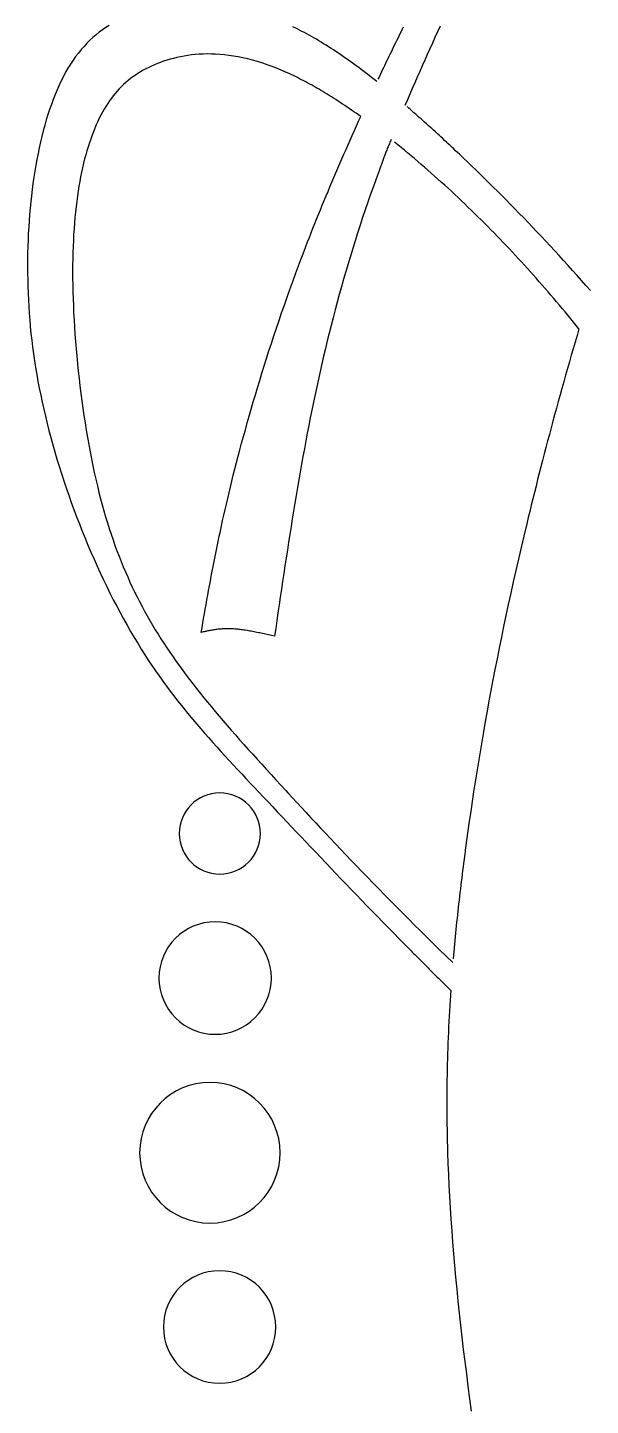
# Model space of a CAD drawing. Extents: x 13 to 113, y 0 to 127.
# Drawn here: x 37.63 to 43.3, y 71.85 to 85.71 of the extents above; entities that cross this region are included whole.
import ezdxf

# ---------------------------------------------------------------- set-up
doc = ezdxf.new("R2010")
doc.units = 0
doc.layers.add('Layer_1', color=7, linetype='CONTINUOUS')

msp = doc.modelspace()

# ---------------------------------------------------------------- linework, layer by layer
at = {"layer": 'Layer_1', "color": 7}
for points in [[(38.452176, 85.728986), (38.41849, 85.70728), (38.385398, 85.684301), (38.352826, 85.660022), (38.32085, 85.634411), (38.289469, 85.607432), (38.258756, 85.579062), (38.228639, 85.549264), (38.199191, 85.518017), (38.170487, 85.485282), (38.142452, 85.45103), (38.11516, 85.415231), (38.088612, 85.377856), (38.062808, 85.338867), (38.037822, 85.29825), (38.014397, 85.257476), (37.991716, 85.215267), (37.969705, 85.17166), (37.948437, 85.126707), (37.927912, 85.080453), (37.908057, 85.03295), (37.888946, 84.984234), (37.870503, 84.934358), (37.852805, 84.883367), (37.835776, 84.831305), (37.81949, 84.778217), (37.803874, 84.724154), (37.789001, 84.669162), (37.774797, 84.613286), (37.761263, 84.556568), (37.748398, 84.499055), (37.736203, 84.440806), (37.724676, 84.381851), (37.713894, 84.322248), (37.703706, 84.262036), (37.694261, 84.201266), (37.685412, 84.139975), (37.677232, 84.078224), (37.669721, 84.016048), (37.663029, 83.953501), (37.65708, 83.890619), (37.651874, 83.827454), (37.646669, 83.764052), (37.642207, 83.700464), (37.638489, 83.636726), (37.635514, 83.570684), (37.633283, 83.50453), (37.631796, 83.438257), (37.631052, 83.371858), (37.630747, 83.305332), (37.631164, 83.238672), (37.632651, 83.171872), (37.634138, 83.104929), (37.636369, 83.037831), (37.639344, 82.970576), (37.643062, 82.903158), (37.647524, 82.835569), (37.652729, 82.767809), (37.658678, 82.699863), (37.665371, 82.631731), (37.673179, 82.563405), (37.681731, 82.494887), (37.691027, 82.426167), (37.70114, 82.357232), (37.711997, 82.288089), (37.723672, 82.218722), (37.736091, 82.149125), (37.749328, 82.079298), (37.763383, 82.00924), (37.778255, 81.938929), (37.793872, 81.868372), (37.81038, 81.797563), (37.827633, 81.726494), (37.845778, 81.655157), (37.86474, 81.583545), (37.884521, 81.511657), (37.90512, 81.439539), (37.926537, 81.367235), (37.948771, 81.29479), (37.97175, 81.222256), (37.995472, 81.14967), (38.019937, 81.077091), (38.045072, 81.004556), (38.070876, 80.932111), (38.09735, 80.859807), (38.124493, 80.787689), (38.152305, 80.715802), (38.180712, 80.644197), (38.209714, 80.57292), (38.23931, 80.502014), (38.269428, 80.431524), (38.300065, 80.361504), (38.331224, 80.291996), (38.362903, 80.223038), (38.395102, 80.154691), (38.427748, 80.086997), (38.46084, 80.019996), (38.494378, 79.953745), (38.528288, 79.888283), (38.562644, 79.823661), (38.597297, 79.759923), (38.632322, 79.697108), (38.66772, 79.635275), (38.703414, 79.574468), (38.739406, 79.514731), (38.775696, 79.456103), (38.811018, 79.400442), (38.846639, 79.345733), (38.882556, 79.29193), (38.918697, 79.238991), (38.955135, 79.186862), (38.991797, 79.135506), (39.028755, 79.08488), (39.066012, 79.034929), (39.103565, 78.985619), (39.141342, 78.936896), (39.179416, 78.888716), (39.217788, 78.841041), (39.256457, 78.79382), (39.295424, 78.747008), (39.334688, 78.70056), (39.374249, 78.654433), (39.414108, 78.60858), (39.454264, 78.56295), (39.494718, 78.517507), (39.53547, 78.472204), (39.576518, 78.426991), (39.617865, 78.38183), (39.659508, 78.336669), (39.701524, 78.291463), (39.743837, 78.246168), (39.786447, 78.200747), (39.829355, 78.15514), (39.87256, 78.10931), (39.916137, 78.063219), (39.960012, 78.016809), (40.005746, 77.968427), (40.051851, 77.919675), (40.098329, 77.870557), (40.145103, 77.821068), (40.19225, 77.77123), (40.239768, 77.721034), (40.287584, 77.670497), (40.335772, 77.619625), (40.384331, 77.568433), (40.433263, 77.516913), (40.482491, 77.465082), (40.532092, 77.412938), (40.582064, 77.360497), (40.632334, 77.307765), (40.682976, 77.254744), (40.733989, 77.201448), (40.7853, 77.147876), (40.836983, 77.094037), (40.889038, 77.039945), (40.94139, 76.9856), (40.994114, 76.931009), (41.047209, 76.876181), (41.100603, 76.821122), (41.154367, 76.76584), (41.208504, 76.710342), (41.263013, 76.654636), (41.317819, 76.59873), (41.372997, 76.542622), (41.428546, 76.486329), (41.484394, 76.429857), (41.491086, 76.423165), (41.5041, 76.410017), (41.517114, 76.396862), (41.530202, 76.3837), (41.54329, 76.37053), (41.556378, 76.357353), (41.56954, 76.344168), (41.582702, 76.330976), (41.595865, 76.317776), (41.609027, 76.304569), (41.622264, 76.291355), (41.635501, 76.278133), (41.648737, 76.264911), (41.661974, 76.251682), (41.675211, 76.238445), (41.688522, 76.225201), (41.701833, 76.211957), (41.715144, 76.198705), (41.728455, 76.185446), (41.741766, 76.172187), (41.755152, 76.158921), (41.768537, 76.145647), (41.781923, 76.132373), (41.795308, 76.119099), (41.808768, 76.105817), (41.822228, 76.092529), (41.835688, 76.07924), (41.849148, 76.065951), (41.862682, 76.052662), (41.876216, 76.039366), (41.88975, 76.02607)], [(41.147489, 85.163989), (41.121015, 85.184885), (41.094691, 85.205514), (41.06844, 85.225874), (41.042264, 85.245967), (41.016163, 85.265785), (40.99021, 85.285336), (40.964331, 85.304611), (40.938527, 85.323611), (40.912797, 85.342335), (40.887216, 85.360785), (40.861709, 85.378952), (40.836277, 85.396837), (40.810919, 85.414438), (40.785635, 85.431758), (40.7605, 85.448794), (40.73544, 85.465541), (40.710453, 85.481998), (40.685541, 85.498165), (40.660778, 85.514041), (40.63609, 85.52962), (40.611475, 85.544902), (40.586935, 85.559886), (40.56247, 85.574573), (40.538078, 85.588963), (40.513761, 85.603047), (40.489593, 85.616834), (40.465425, 85.630316), (40.441405, 85.643486), (40.41746, 85.656351), (40.393515, 85.668904), (40.346294, 85.692901), (40.300932, 85.714957)], [(41.412975, 85.712821), (41.401671, 85.689887), (41.390368, 85.666953), (41.379065, 85.644027), (41.367762, 85.6211), (41.356533, 85.598181), (41.345304, 85.575263), (41.334075, 85.552351), (41.32292, 85.529447), (41.311766, 85.506543), (41.300611, 85.483646), (41.289531, 85.460757), (41.278451, 85.437876), (41.267371, 85.415001), (41.25629, 85.392135), (41.245285, 85.369275), (41.234279, 85.346423), (41.223273, 85.323571), (41.212341, 85.300727), (41.20141, 85.27789), (41.190478, 85.25506), (41.179621, 85.232245), (41.168764, 85.209438), (41.157907, 85.186638)], [(41.433276, 84.927296), (41.457519, 84.984355), (41.48191, 85.041414), (41.506524, 85.098474), (41.531287, 85.155518), (41.556274, 85.212555), (41.581408, 85.269562), (41.606767, 85.326547), (41.632273, 85.383495), (41.657929, 85.440405), (41.683659, 85.497271), (41.709537, 85.554085), (41.735639, 85.61084), (41.761815, 85.667535), (41.78814, 85.724155)], [(40.984305, 84.812672), (40.961252, 84.829055), (40.938274, 84.845251), (40.91537, 84.861254), (40.892466, 84.877064), (40.869711, 84.89268), (40.846955, 84.908103), (40.824274, 84.923326), (40.801742, 84.938347), (40.77921, 84.953168), (40.756827, 84.96778), (40.734443, 84.982185), (40.712208, 84.996381), (40.690048, 85.010368), (40.667962, 85.024141), (40.64595, 85.037697), (40.624087, 85.051038), (40.602299, 85.064156), (40.580585, 85.07705), (40.558945, 85.089722), (40.537454, 85.10217), (40.516037, 85.114388), (40.494769, 85.126368), (40.473575, 85.138118), (40.45253, 85.149637), (40.43156, 85.16091), (40.410738, 85.171946), (40.38999, 85.182743), (40.369392, 85.193296), (40.348867, 85.203602), (40.328492, 85.213664), (40.271083, 85.24094), (40.214715, 85.266239), (40.159314, 85.289611), (40.10488, 85.311103), (40.051412, 85.330764), (39.998837, 85.348641), (39.947229, 85.364786), (39.896587, 85.379242), (39.846838, 85.392055), (39.797981, 85.403284), (39.750091, 85.412966), (39.703093, 85.421161), (39.656987, 85.427928), (39.611774, 85.433282), (39.567379, 85.437298), (39.523876, 85.439975), (39.481266, 85.441388), (39.439474, 85.441633), (39.398499, 85.440741), (39.358417, 85.438733), (39.319153, 85.435684), (39.280633, 85.431594), (39.24293, 85.426537), (39.206046, 85.420588), (39.169979, 85.413747), (39.134657, 85.406102), (39.100078, 85.397692), (39.066316, 85.38856), (39.033299, 85.378759), (39.001025, 85.368333), (38.969421, 85.357305), (38.93856, 85.345682), (38.908368, 85.333464), (38.87892, 85.320629), (38.850141, 85.307161), (38.822032, 85.293055), (38.794591, 85.278293), (38.767821, 85.26287), (38.741719, 85.246763), (38.716212, 85.229964), (38.691375, 85.212467), (38.667132, 85.194247), (38.643484, 85.1753), (38.620432, 85.155608), (38.597974, 85.135166), (38.576037, 85.11395), (38.554694, 85.091953), (38.533872, 85.069168), (38.513571, 85.045572), (38.49379, 85.021159), (38.47453, 84.995912), (38.45579, 84.969825), (38.437571, 84.942883), (38.419798, 84.915071), (38.402472, 84.886374), (38.385665, 84.856778), (38.369231, 84.826274), (38.353317, 84.794855), (38.337775, 84.762499), (38.322679, 84.729199), (38.307955, 84.69494), (38.293678, 84.659714), (38.279772, 84.623513), (38.266312, 84.586332), (38.253298, 84.548161), (38.240656, 84.508993), (38.228461, 84.468822), (38.216711, 84.427647), (38.205408, 84.385453), (38.194551, 84.342233), (38.184214, 84.297986), (38.174324, 84.252699), (38.16488, 84.20637), (38.155956, 84.158993), (38.147553, 84.110553), (38.139596, 84.061049), (38.13216, 84.010474), (38.125467, 83.958821), (38.118774, 83.906082), (38.112825, 83.85225), (38.10762, 83.797318), (38.103158, 83.741277), (38.098696, 83.684121), (38.094978, 83.62585), (38.092003, 83.566448), (38.089029, 83.505909), (38.086798, 83.444232), (38.08531, 83.381402), (38.084567, 83.317419), (38.084262, 83.252269), (38.084567, 83.185966), (38.08531, 83.118571), (38.086798, 83.050156), (38.089029, 82.980797), (38.092003, 82.910575), (38.094978, 82.839565), (38.098696, 82.767842), (38.103158, 82.695478), (38.108363, 82.622557), (38.113569, 82.549153), (38.119518, 82.475339), (38.126211, 82.401191), (38.133647, 82.326792), (38.141306, 82.252214), (38.149486, 82.177532), (38.158187, 82.102823), (38.167408, 82.028166), (38.17715, 81.953633), (38.187412, 81.879307), (38.198195, 81.805256), (38.209498, 81.731561), (38.221322, 81.658298), (38.233666, 81.585548), (38.246457, 81.513378), (38.259768, 81.44187), (38.273599, 81.371098), (38.287877, 81.301137), (38.302676, 81.232068), (38.31792, 81.163965), (38.333611, 81.096904), (38.349822, 81.030951), (38.365959, 80.968225), (38.382542, 80.906488), (38.399571, 80.845718), (38.417047, 80.785878), (38.434969, 80.726952), (38.453336, 80.668904), (38.47215, 80.611711), (38.491411, 80.55535), (38.511117, 80.499786), (38.53127, 80.444995), (38.551868, 80.390955), (38.572913, 80.337636), (38.594479, 80.285009), (38.61649, 80.233051), (38.638948, 80.181732), (38.661852, 80.131031), (38.685277, 80.080917), (38.709148, 80.031361), (38.733465, 79.982341), (38.758302, 79.933826), (38.783586, 79.885794), (38.809315, 79.838217), (38.835566, 79.791063), (38.862262, 79.74431), (38.88948, 79.697937), (38.917143, 79.651906), (38.945327, 79.606194), (38.973957, 79.560773), (39.003107, 79.515627), (39.032704, 79.470719), (39.063862, 79.424472), (39.095541, 79.378411), (39.127815, 79.332514), (39.16061, 79.28675), (39.193925, 79.241083), (39.227834, 79.195484), (39.262265, 79.149914), (39.29729, 79.104343), (39.33291, 79.058744), (39.369125, 79.013069), (39.405935, 78.967299), (39.44334, 78.921401), (39.481415, 78.875333), (39.520084, 78.829071), (39.559348, 78.782579), (39.599281, 78.735827), (39.639884, 78.688784), (39.681081, 78.641415), (39.722948, 78.59368), (39.765484, 78.54556), (39.808689, 78.497008), (39.852638, 78.448009), (39.897256, 78.398513), (39.942544, 78.348496), (39.988575, 78.297921), (40.035276, 78.246759), (40.08272, 78.194979), (40.130907, 78.142546), (40.179839, 78.089428), (40.229514, 78.035588), (40.252194, 78.011011), (40.297259, 77.962229), (40.342918, 77.912851), (40.389247, 77.862886), (40.43617, 77.812348), (40.483763, 77.761223), (40.532025, 77.709526), (40.580882, 77.657256), (40.630408, 77.604413), (40.680678, 77.551012), (40.731617, 77.497046), (40.783226, 77.442515), (40.835578, 77.387434), (40.888673, 77.331803), (40.942513, 77.275621), (40.997096, 77.218889), (41.052422, 77.161621), (41.108493, 77.103811), (41.165381, 77.045465), (41.223013, 76.986584), (41.281462, 76.927175), (41.34073, 76.867245), (41.400816, 76.806788), (41.46172, 76.745809), (41.523516, 76.684318), (41.586131, 76.622314), (41.649637, 76.559796), (41.714036, 76.49678), (41.779253, 76.433259), (41.845362, 76.369239), (41.912439, 76.304728)], [(41.291219, 84.581394), (41.286757, 84.570834), (41.282295, 84.560282), (41.277834, 84.54973), (41.273372, 84.539178), (41.26891, 84.528625), (41.264448, 84.518073), (41.259986, 84.507528), (41.255524, 84.496984), (41.251063, 84.486439), (41.246601, 84.475902), (41.242139, 84.465357), (41.237677, 84.454819), (41.233215, 84.444282), (41.229497, 84.433745), (41.225779, 84.423215), (41.222061, 84.412685), (41.218343, 84.402155), (41.214624, 84.391625), (41.210906, 84.381095), (41.207188, 84.370573), (41.20347, 84.36005), (41.199752, 84.349528), (41.196033, 84.339013), (41.192315, 84.328498), (41.188597, 84.31799), (41.184879, 84.307483), (41.181161, 84.296975), (41.177443, 84.286467), (41.173724, 84.275967), (41.170006, 84.265467), (41.14093, 84.186979), (41.112449, 84.108624), (41.084562, 84.030392), (41.057196, 83.952275), (41.030425, 83.87427), (41.004101, 83.796366), (40.978297, 83.71856), (40.953013, 83.64084), (40.92825, 83.563199), (40.904007, 83.485636), (40.880211, 83.408137), (40.856935, 83.330697), (40.834105, 83.253312), (40.811722, 83.175969), (40.789785, 83.098663), (40.768293, 83.021388), (40.747248, 82.94414), (40.72665, 82.866905), (40.706423, 82.789679), (40.686642, 82.712456), (40.667233, 82.635226), (40.648196, 82.557983), (40.629531, 82.480724), (40.611237, 82.403433), (40.593316, 82.326111), (40.575766, 82.248747), (40.558513, 82.171332), (40.541633, 82.093865), (40.52505, 82.016332), (40.508764, 81.938732), (40.49285, 81.861051), (40.47716, 81.783296), (40.461766, 81.705463), (40.44667, 81.627561), (40.431798, 81.549591), (40.417222, 81.47155), (40.40287, 81.393447), (40.388741, 81.315283), (40.374835, 81.237063), (40.361152, 81.158784), (40.347692, 81.080455), (40.334456, 81.002074), (40.321368, 80.923645), (40.308428, 80.845172), (40.295712, 80.766659), (40.283145, 80.688104), (40.270726, 80.609514), (40.258382, 80.530888), (40.246186, 80.452233), (40.234065, 80.373547), (40.222092, 80.294839), (40.210194, 80.216111), (40.19837, 80.137357), (40.186621, 80.058586), (40.174945, 79.979804), (40.163345, 79.901008), (40.151744, 79.822202), (40.140218, 79.743392), (40.128691, 79.664576), (40.117165, 79.585759), (40.102218, 79.58918), (40.087271, 79.592601), (40.072398, 79.595947), (40.057525, 79.599293), (40.042652, 79.60264), (40.02778, 79.605986), (40.012981, 79.609258), (39.998183, 79.612456), (39.983459, 79.615653), (39.968809, 79.618777), (39.954234, 79.621826), (39.939659, 79.6248), (39.925158, 79.6277), (39.910731, 79.630526), (39.896453, 79.633278), (39.88225, 79.635955), (39.868121, 79.638557), (39.854066, 79.641011), (39.84016, 79.643391), (39.826328, 79.645622), (39.812645, 79.647779), (39.799037, 79.649786), (39.785577, 79.651645), (39.772266, 79.653356), (39.759104, 79.654917), (39.74609, 79.65633), (39.733225, 79.657595), (39.720509, 79.65871), (39.707941, 79.659602), (39.695597, 79.660346), (39.683401, 79.660907), (39.671354, 79.661287), (39.659456, 79.6615), (39.647707, 79.661548), (39.636106, 79.661432), (39.624654, 79.661168), (39.613351, 79.660754), (39.602196, 79.660204), (39.59119, 79.659515), (39.580259, 79.658697), (39.569476, 79.65773), (39.558768, 79.656689), (39.548208, 79.655499), (39.537723, 79.654235), (39.527312, 79.652896), (39.516975, 79.651409), (39.506788, 79.649847), (39.4966, 79.648211), (39.486561, 79.646501), (39.476522, 79.644716), (39.466557, 79.642932), (39.456666, 79.641072), (39.44685, 79.639139), (39.437034, 79.637206), (39.427293, 79.635198), (39.417551, 79.63319), (39.407809, 79.631108), (39.398142, 79.629026), (39.388401, 79.626943), (39.378733, 79.624861), (39.387136, 79.672789), (39.395242, 79.719147), (39.403422, 79.765565), (39.411602, 79.812072), (39.419856, 79.858698), (39.428185, 79.905458), (39.436588, 79.952396), (39.445066, 79.999535), (39.453692, 80.046912), (39.462467, 80.094542), (39.47139, 80.142462), (39.480463, 80.190695), (39.489684, 80.239276), (39.499128, 80.28823), (39.508721, 80.337585), (39.518611, 80.387372), (39.528725, 80.437619), (39.539061, 80.48835), (39.549621, 80.539602), (39.560478, 80.591396), (39.571633, 80.643763), (39.583085, 80.69674), (39.594834, 80.750341), (39.606955, 80.804604), (39.619449, 80.859559), (39.632239, 80.915228), (39.645401, 80.97164), (39.65901, 81.028833), (39.67299, 81.086829), (39.687417, 81.145658), (39.702215, 81.205343), (39.718055, 81.268002), (39.73434, 81.33159), (39.751147, 81.396086), (39.768399, 81.461459), (39.786172, 81.527687), (39.804391, 81.594748), (39.823131, 81.66262), (39.842317, 81.731273), (39.862023, 81.800684), (39.882176, 81.870831), (39.902849, 81.941685), (39.923968, 82.013223), (39.945608, 82.08543), (39.967694, 82.158269), (39.9903, 82.231725), (40.013427, 82.305769), (40.037001, 82.380379), (40.061095, 82.45553), (40.085635, 82.531201), (40.110695, 82.60736), (40.136202, 82.683989), (40.162229, 82.761064), (40.188777, 82.838557), (40.215771, 82.916447), (40.243286, 82.994708), (40.271321, 83.073317), (40.299802, 83.152248), (40.328804, 83.231478), (40.358252, 83.310984), (40.388221, 83.390737), (40.39707, 83.413954), (40.414545, 83.459665), (40.432169, 83.505451), (40.449942, 83.551303), (40.467864, 83.59723), (40.485934, 83.643224), (40.504154, 83.689293), (40.522521, 83.735428), (40.541038, 83.78163), (40.559703, 83.827899), (40.578592, 83.874228), (40.597554, 83.920616), (40.616666, 83.967071), (40.635926, 84.013585), (40.655409, 84.060159), (40.674967, 84.106793), (40.694673, 84.153486), (40.714528, 84.200231), (40.734532, 84.247028), (40.754685, 84.293884), (40.774986, 84.340786), (40.795436, 84.387746), (40.815961, 84.434752), (40.836634, 84.481809), (40.857456, 84.528911), (40.878426, 84.576058), (40.899471, 84.623256), (40.920665, 84.670492), (40.942007, 84.717772), (40.963424, 84.765098), (40.984989, 84.81246)], [(43.297247, 83.061401), (43.252257, 83.112972), (43.207267, 83.164156), (43.162277, 83.214947), (43.117287, 83.26535), (43.072297, 83.315353), (43.027307, 83.364961), (42.982391, 83.414174), (42.937475, 83.462987), (42.892634, 83.511398), (42.847867, 83.559407), (42.803174, 83.607014), (42.758556, 83.654221), (42.714012, 83.70101), (42.669543, 83.747398), (42.625148, 83.793377), (42.580901, 83.83894), (42.536729, 83.884094), (42.492706, 83.928831), (42.448831, 83.973152), (42.405105, 84.017056), (42.361528, 84.060544), (42.3181, 84.103608), (42.274895, 84.146248), (42.231838, 84.188472), (42.189005, 84.230264), (42.14632, 84.271633), (42.103858, 84.31257), (42.06162, 84.353083), (42.019604, 84.393165), (41.977812, 84.432816), (41.958998, 84.450648), (41.940184, 84.468384), (41.921444, 84.486038), (41.902704, 84.503603), (41.884039, 84.521071), (41.865448, 84.538457), (41.846932, 84.555747), (41.828415, 84.572947), (41.809973, 84.590051), (41.791531, 84.607065), (41.773163, 84.62399), (41.754869, 84.640819), (41.736576, 84.657551), (41.718357, 84.674193), (41.700138, 84.690739), (41.681993, 84.707188), (41.663922, 84.723548), (41.645852, 84.739812), (41.627856, 84.755978), (41.609934, 84.772048), (41.592013, 84.788022), (41.574165, 84.803898), (41.556393, 84.819678), (41.53862, 84.835362), (41.520921, 84.850948), (41.503222, 84.866431), (41.485598, 84.881817), (41.468048, 84.897106), (41.450499, 84.912291)], [(43.18147, 82.677287), (43.153881, 82.711465), (43.126069, 82.745605), (43.098183, 82.779701), (43.070148, 82.813752), (43.041964, 82.847759), (43.013631, 82.881713), (42.98515, 82.915616), (42.95652, 82.949466), (42.927741, 82.983257), (42.898888, 83.016981), (42.869886, 83.050638), (42.840735, 83.084228), (42.811436, 83.117751), (42.781988, 83.1512), (42.752466, 83.184574), (42.722795, 83.21786), (42.693049, 83.251063), (42.663155, 83.284185), (42.633112, 83.317217), (42.602995, 83.350153), (42.572729, 83.382992), (42.542388, 83.415734), (42.511899, 83.448372), (42.481261, 83.480914), (42.450549, 83.513344), (42.419763, 83.545662), (42.388827, 83.577869), (42.357818, 83.609957), (42.326659, 83.641926), (42.295426, 83.673776), (42.262706, 83.70689), (42.229912, 83.73987), (42.196969, 83.772702), (42.163951, 83.805377), (42.130785, 83.837897), (42.097619, 83.870252), (42.064304, 83.902437), (42.030989, 83.934443), (41.997525, 83.966271), (41.964062, 83.997905), (41.930524, 84.029346), (41.896911, 84.060586), (41.863299, 84.091611), (41.829687, 84.122427), (41.796, 84.153028), (41.762313, 84.183398), (41.728552, 84.213537), (41.694791, 84.243439), (41.66103, 84.273095), (41.627269, 84.302499), (41.593507, 84.331649), (41.559821, 84.36054), (41.526134, 84.389155), (41.492447, 84.417495), (41.45876, 84.445552), (41.425148, 84.47332), (41.391536, 84.500797), (41.357998, 84.527977), (41.324534, 84.554845)], [(43.18147, 82.677287), (43.161912, 82.610791), (43.142429, 82.544266), (43.123094, 82.477718), (43.103834, 82.411162), (43.084723, 82.344614), (43.06576, 82.278081), (43.046946, 82.211577), (43.028281, 82.145111), (43.00969, 82.078697), (42.991248, 82.012342), (42.972954, 81.946062), (42.954809, 81.879871), (42.936813, 81.813776), (42.918966, 81.747786), (42.901268, 81.681922), (42.883718, 81.616184), (42.866317, 81.550596), (42.849064, 81.485155), (42.831961, 81.419886), (42.81508, 81.354796), (42.798348, 81.289891), (42.781765, 81.225195), (42.765331, 81.160707), (42.749119, 81.096442), (42.733057, 81.032414), (42.717143, 80.96864), (42.701452, 80.905126), (42.68591, 80.84188), (42.670591, 80.778916), (42.655421, 80.71625), (42.626196, 80.594006), (42.598607, 80.476925), (42.571688, 80.360882), (42.545437, 80.245858), (42.519782, 80.131828), (42.494721, 80.018767), (42.470256, 79.906647), (42.446385, 79.795446), (42.423109, 79.685143), (42.400354, 79.575703), (42.378193, 79.467116), (42.356628, 79.359344), (42.335583, 79.252367), (42.315058, 79.146163), (42.295055, 79.040704), (42.275571, 78.935968), (42.256609, 78.83193), (42.238092, 78.728562), (42.220096, 78.625843), (42.202546, 78.523748), (42.185443, 78.422252), (42.168785, 78.321329), (42.152574, 78.220954), (42.136809, 78.121106), (42.121415, 78.021754), (42.106468, 77.922882), (42.091893, 77.824459), (42.07769, 77.726463), (42.063932, 77.628864), (42.050472, 77.531646), (42.037384, 77.434779), (42.035153, 77.416389), (42.029948, 77.378984), (42.024743, 77.341624), (42.019537, 77.304301), (42.015075, 77.267022), (42.010613, 77.229781), (42.006152, 77.192577), (42.00169, 77.155402), (41.997228, 77.118258), (41.992766, 77.081143), (41.988304, 77.044058), (41.983843, 77.006995), (41.979381, 76.969954), (41.974919, 76.932936), (41.970457, 76.895933), (41.965995, 76.858952), (41.961533, 76.821978), (41.957815, 76.785019), (41.954097, 76.748068), (41.950379, 76.711124), (41.946661, 76.674187), (41.942942, 76.637258), (41.939224, 76.600322), (41.935506, 76.563393), (41.931788, 76.526457), (41.92807, 76.489513), (41.924352, 76.452561), (41.920633, 76.415603), (41.917659, 76.378629), (41.914684, 76.341648)], [(41.890784, 76.026169), (41.887066, 75.97381), (41.883347, 75.921369), (41.880373, 75.868838), (41.877398, 75.816211), (41.874424, 75.763487), (41.871449, 75.710659), (41.869218, 75.65772), (41.866987, 75.604661), (41.864756, 75.551476), (41.862526, 75.49815), (41.860295, 75.44469), (41.858807, 75.391089), (41.85732, 75.337338), (41.855833, 75.283425), (41.854346, 75.229355), (41.853602, 75.175114), (41.852858, 75.120695), (41.852196, 75.066089), (41.851713, 75.011298), (41.851423, 74.956314), (41.851312, 74.901128), (41.851401, 74.845735), (41.851691, 74.790126), (41.852152, 74.734293), (41.852821, 74.678238), (41.853565, 74.621952), (41.854308, 74.565421), (41.855796, 74.508652), (41.857283, 74.45163), (41.85877, 74.394347), (41.862488, 74.284667), (41.86695, 74.174048), (41.872156, 74.062504), (41.878105, 73.950055), (41.884798, 73.836719), (41.892234, 73.722514), (41.90034, 73.607464), (41.909114, 73.49158), (41.918559, 73.374885), (41.928672, 73.257398), (41.939455, 73.139133), (41.950832, 73.020118), (41.962879, 72.900362), (41.975521, 72.77989), (41.988758, 72.658715), (42.002664, 72.536863), (42.017091, 72.414347), (42.032112, 72.291189), (42.047728, 72.167405), (42.063865, 72.043013), (42.080597, 71.918034), (42.09785, 71.792488)]]:
    msp.add_lwpolyline(points, dxfattribs=at)
at = {"layer": 'Layer_1', "color": 3}
for points in [[(39.566014, 78.010485), (39.566014, 78.010485)], [(40.084854, 76.148341), (40.084854, 76.148341)], [(40.173562, 74.391341), (40.173562, 74.391341)], [(40.129777, 72.639082), (40.129777, 72.639082)]]:
    msp.add_lwpolyline(points, dxfattribs=at)
for points in [[(39.566014, 78.010485), (39.34045, 78.010485), (39.157594, 77.827609), (39.157594, 77.602012)], [(39.974434, 77.602012), (39.974434, 77.827609), (39.791578, 78.010485), (39.566014, 78.010485)], [(39.157594, 77.602012), (39.157594, 77.376423), (39.34045, 77.19354), (39.566014, 77.19354)], [(39.566014, 77.19354), (39.791578, 77.19354), (39.974434, 77.376423), (39.974434, 77.602012)], [(39.519124, 76.714018), (39.206685, 76.714018), (38.953395, 76.460755), (38.953395, 76.148341)], [(40.084854, 76.148341), (40.084854, 76.460755), (39.831571, 76.714018), (39.519124, 76.714018)], [(38.953395, 76.148341), (38.953395, 75.835926), (39.206685, 75.582664), (39.519124, 75.582664)], [(39.519124, 75.582664), (39.831571, 75.582664), (40.084854, 75.835926), (40.084854, 76.148341)], [(39.466401, 75.098503), (39.075842, 75.098503), (38.759239, 74.781896), (38.759239, 74.391341)], [(40.173562, 74.391341), (40.173562, 74.781896), (39.856951, 75.098503), (39.466401, 75.098503)], [(38.759239, 74.391341), (38.759239, 74.000787), (39.075842, 73.68418), (39.466401, 73.68418)], [(39.466401, 73.68418), (39.856951, 73.68418), (40.173562, 74.000787), (40.173562, 74.391341)], [(39.5641, 73.204759), (39.251683, 73.204759), (38.998422, 72.951497), (38.998422, 72.639082)], [(40.129777, 72.639082), (40.129777, 72.951497), (39.876516, 73.204759), (39.5641, 73.204759)], [(38.998422, 72.639082), (38.998422, 72.326667), (39.251683, 72.073405), (39.5641, 72.073405)], [(39.5641, 72.073405), (39.876516, 72.073405), (40.129777, 72.326667), (40.129777, 72.639082)]]:
    msp.add_open_spline(points, degree=3, dxfattribs=at)

doc.saveas('drawing.dxf')
